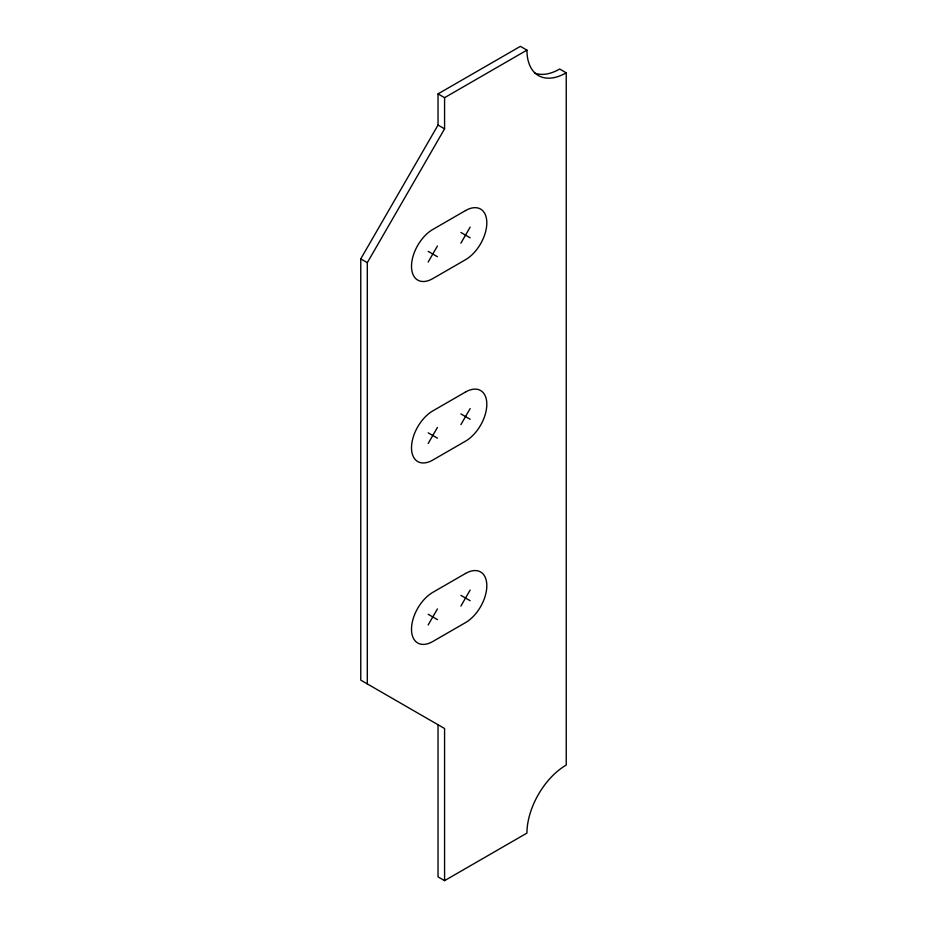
<?xml version="1.0" encoding="UTF-8"?>
<svg xmlns="http://www.w3.org/2000/svg" width="927" height="927" viewBox="0 0 927 927"><rect width="100%" height="100%" fill="white"/><g stroke="black" fill="none" stroke-linecap="round" stroke-linejoin="round"><path stroke-width="1.39" d="M444.578 880.65L444.578 728.529L360.765 680.14L360.765 258.876L438.031 125.064L438.031 93.882L520.395 46.35L526.942 50.128A55.562 32.074 -60 0 0 566.235 72.816L566.235 765.053A55.562 32.074 -60 0 0 526.942 833.095L444.578 880.65L438.031 876.872L438.031 724.752M367.312 683.917L367.312 262.665L444.578 128.841L444.578 97.671L438.031 93.882M428.158 262.051L437.417 246.014M460.904 243.152L470.163 227.115M428.158 443.512L437.417 427.474M460.904 424.601L470.163 408.564M428.158 624.96L437.417 608.923M460.904 606.061L470.163 590.024M444.578 97.671L526.942 50.128M566.235 72.816L559.688 69.027A55.562 32.074 -60 0 1 534.404 72.99M438.031 125.064L444.578 128.841M460.904 232.457L470.163 237.81M428.158 251.368L437.417 256.709M360.765 258.876L367.312 262.665M460.904 413.917L470.163 419.259M428.158 432.816L437.417 438.158M460.904 595.366L470.163 600.708M428.158 614.265L437.417 619.618M465.528 210.568L432.793 229.467A30.093 17.37 -60 0 0 411.507 266.327A30.093 17.37 -60 0 0 432.793 278.61L465.528 259.711A30.093 17.37 -60 0 0 486.814 222.851A30.093 17.37 -60 0 0 465.528 210.568M465.528 392.017L432.793 410.916A30.093 17.37 -60 0 0 411.507 447.776A30.093 17.37 -60 0 0 432.793 460.059L465.528 441.159A30.093 17.37 -60 0 0 486.814 404.299A30.093 17.37 -60 0 0 465.528 392.017M465.528 573.465L432.793 592.365A30.093 17.37 -60 0 0 411.507 629.224A30.093 17.37 -60 0 0 432.793 641.507L465.528 622.608A30.093 17.37 -60 0 0 486.814 585.748A30.093 17.37 -60 0 0 465.528 573.465"/></g></svg>
